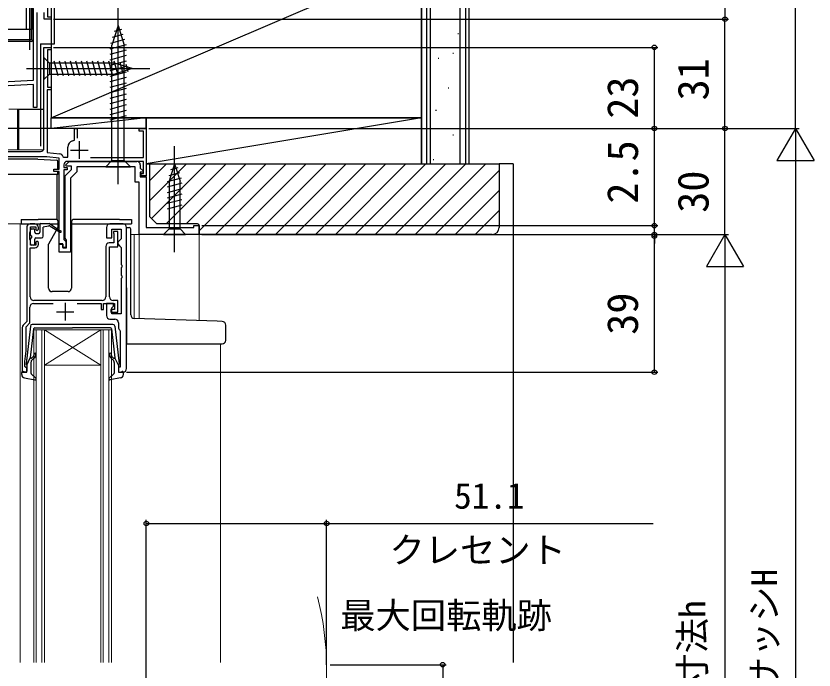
# Model space of a CAD drawing. Units: millimetres, scale not verified. Extents: x -525 to 525, y -783 to 778.
# Drawn here: x -166.6 to 59.5, y 105.9 to 291.2 of the extents above; entities that cross this region are included whole.
import ezdxf
from ezdxf.enums import TextEntityAlignment as Align

# ---------------------------------------------------------------- set-up
doc = ezdxf.new("R2010")
doc.units = ezdxf.units.MM
doc.header["$LTSCALE"] = 4
for name, color, linetype in [('0-2_YKK_11', 7, 'Continuous'), ('0-5_YKK_13', 4, 'Continuous'), ('0-7_YKK_D', 6, 'Continuous'), ('0-9_YSS_K', 3, 'Continuous'), ('0-A_YSS_KE', 3, 'Continuous')]:
    doc.layers.add(name, color=color, linetype=linetype)
doc.layers.add('0-4_YKK_12', color=2, linetype='Continuous', lineweight=18)
doc.styles.add('ＭＳ ゴシック', font='')
doc.styles.get('ＭＳ ゴシック').set_extended_font_data('MS Gothic')

msp = doc.modelspace()

# ---------------------------------------------------------------- linework, layer by layer
at = {"layer": '0-2_YKK_11'}
for p, q in [((-148.703, 255.7), (-148.703, 250.7)), ((-151.203, 253.2), (-146.203, 253.2)), ((-161.303, 232.3), (-162.603, 232.3)), ((-136.303, 232.3), (-140.003, 232.3)), ((-135.303, 191.3), (-135.303, 231.3)), ((-141.203, 225.9), (-141.203, 211.6)), ((-142.203, 210.6), (-161.603, 210.6)), ((-161.703, 209.7), (-156.102, 209.7)), ((-152.703, 209.9), (-152.703, 204.9)), ((-155.203, 207.4), (-150.203, 207.4)), ((-140.003, 205.3), (-138.603, 205.3)), ((-137.603, 204.3), (-137.603, 203))]:
    msp.add_line(p, q, dxfattribs=at)
for points in [[(-157.699, 302.598), (-157.699, 290.998), (-156.699, 290.998), (-156.699, 290.298), (-158.699, 290.298), (-158.699, 292.198)], [(-231.056, 269.363), (-161.699, 272.998), (-161.699, 293.298)], [(-160.699, 292.198), (-160.699, 265.298), (-161.699, 265.298), (-161.699, 271.796), (-183.418, 270.658)], [(-158.703, 253.8), (-158.703, 282.3), (-156.703, 282.3), (-156.703, 281.6), (-157.703, 281.6), (-157.703, 271), (-156.703, 271), (-156.703, 270.3), (-157.803, 270.3), (-157.803, 252.5), (-154.199, 252.121)], [(-145.478, 251.1), (-130.503, 251.1), (-130.503, 258.6), (-131.703, 258.6), (-131.703, 259.3), (-129.703, 259.3), (-129.703, 245.9), (-131.203, 245.9), (-131.203, 246.6), (-130.503, 246.6), (-130.503, 250), (-152.103, 250)], [(-150.653, 255.855), (-150.103, 256.055), (-150.103, 259.3), (-149.303, 259.3), (-149.303, 256.587)], [(-153.345, 251.414), (-153.058, 251.2), (-151.903, 251.2), (-151.903, 254.07)], [(-215.703, 229), (-215.703, 251.3), (-198.503, 252.201), (-198.218, 251.916), (-197.62, 251.947), (-197.303, 252.264), (-196.003, 252.332), (-195.718, 252.047), (-195.12, 252.078), (-194.803, 252.395), (-187.081, 252.8), (-159.703, 252.8)], [(-153.103, 249), (-153.103, 248.3), (-152.103, 248.3), (-152.103, 247.6), (-153.103, 247.6), (-153.103, 227.9), (-152.803, 227.6), (-152.503, 227.3), (-152.503, 225.6), (-153.403, 225.6), (-153.403, 226.6), (-154.403, 226.6), (-154.403, 247.1), (-155.903, 247.1), (-155.903, 247.8), (-154.403, 247.8), (-154.403, 250.936), (-157.866, 251.3), (-187.042, 251.3)], [(-151.203, 245.279), (-151.203, 224.3), (-154.403, 224.3), (-154.403, 226.5), (-153.403, 226.5), (-153.403, 225.5), (-152.303, 225.5), (-152.303, 227.7), (-152.503, 227.983), (-152.703, 228.266), (-152.703, 245.9), (-150.903, 247.7), (-150.903, 248.6), (-152.379, 248.6), (-152.54, 248.988), (-151.527, 250), (-132.403, 250)], [(-131.403, 249), (-131.403, 248.124), (-130.567, 247.288), (-130.727, 246.9), (-131.403, 246.9), (-131.403, 245.6), (-129.703, 245.6), (-129.703, 231.3), (-116.203, 231.3), (-116.203, 231.8), (-114.703, 231.8), (-114.703, 229.3), (-131.703, 229.3), (-131.703, 244.1), (-132.903, 244.1), (-132.903, 248.5), (-149.403, 248.5), (-149.403, 247.079), (-151.203, 245.279)], [(-163.603, 231.3), (-163.603, 204.6), (-164.61, 203.593)], [(-160.303, 226.5), (-160.303, 227), (-160.703, 227.4), (-161.003, 227.1), (-161.003, 226.3), (-162.503, 226.3), (-162.503, 227.5), (-162.603, 227.724), (-162.703, 227.947), (-162.703, 229.853), (-162.603, 230.076), (-162.503, 230.3), (-162.503, 231.5), (-161.003, 231.5), (-161.003, 230.7), (-160.703, 230.4), (-160.303, 230.8), (-160.303, 231.3)], [(-141.003, 231.3), (-141.003, 228.3), (-139.503, 228.3), (-139.503, 230.8), (-136.803, 230.8), (-136.803, 228.1), (-137.303, 227.6), (-137.803, 227.1), (-137.803, 226.6), (-137.303, 226.1), (-136.803, 225.6), (-136.803, 220.758), (-136.683, 220.575), (-136.683, 220.025), (-136.803, 219.842), (-136.803, 217.758), (-136.683, 217.575), (-136.683, 217.025), (-136.803, 216.842), (-136.803, 206.8), (-139.503, 206.8), (-139.503, 208.5), (-139.003, 209), (-139.003, 209.7), (-141.003, 209.7), (-141.003, 206.3)], [(-140.103, 211.6), (-140.103, 225.8), (-137.803, 225.8), (-137.803, 230.1), (-139.003, 230.1), (-139.003, 229.7), (-138.953, 229.534), (-138.903, 229.368), (-138.903, 226.9), (-140.203, 226.9)], [(-162.603, 211.6), (-162.603, 225.5), (-161.303, 225.5)], [(-149.305, 209.7), (-142.503, 209.7), (-142.503, 208), (-141.803, 208), (-141.803, 209.7), (-138.703, 209.7), (-138.703, 208), (-139.803, 208), (-139.803, 207.3), (-137.803, 207.3), (-137.803, 210.6), (-139.103, 210.6)], [(-164.903, 202.886), (-164.903, 190.3), (-163.603, 190.3), (-163.603, 191.4), (-163.903, 191.7), (-164.103, 191.9), (-164.103, 193.3), (-163.803, 196.3), (-163.803, 203.127), (-162.703, 204.227), (-162.703, 208.7)], [(-137.218, 202.212), (-137.103, 201.975), (-137.103, 191.7), (-137.603, 191.7), (-137.603, 190.3), (-136.303, 190.3)]]:
    msp.add_lwpolyline(points, dxfattribs=at)
for centre, radius, start, end in [((-150.003, 254.07), 1.9, 110.00001, 179.99998), ((-159.703, 253.8), 1, 270.00001, 359.99999), ((-154.303, 251.127), 1, 16.69101, 84.00003), ((-152.103, 249), 1, 90.00001, 179.99999), ((-132.403, 249), 1, 0.00001, 89.99999), ((-162.603, 231.3), 1, 90.00001, 179.99999), ((-161.303, 231.3), 1, 0.00001, 89.99999), ((-140.003, 231.3), 1, 90.00001, 179.99999), ((-136.303, 231.3), 1, 0.00001, 89.99999), ((-161.303, 226.5), 1, 270.00001, 359.99999), ((-140.203, 225.9), 1, 90.00001, 179.99999), ((-161.603, 211.6), 1, 180.00001, 269.99999), ((-142.203, 211.6), 1, 270.00001, 359.99999), ((-139.103, 211.6), 1, 180.00001, 269.99999), ((-161.703, 208.7), 1, 90.00001, 179.99999), ((-140.003, 206.3), 1, 180.00001, 269.99999), ((-163.903, 202.886), 1, 135.00003, 180.00002), ((-138.603, 204.3), 1, 0.00001, 89.99999), ((-136.603, 203), 1, 179.99996, 232.02012), ((-136.303, 191.3), 1, 269.99998, 0.00002)]:
    msp.add_arc(centre, radius, start, end, dxfattribs=at)
at = {"layer": '0-4_YKK_12'}
for p, q in [((-156.7, 282.3), (-156.7, 522.3)), ((-158.703, 282.3), (-158.703, 253.8)), ((-168.7, 264.799), (-160.7, 264.799)), ((-166.2, 253.304), (-166.2, 264.799)), ((-129.703, 259.3), (-156.703, 259.3)), ((-129.703, 259.3), (-129.703, 231.6)), ((-187.094, 253.3), (-158.837, 253.3)), ((-161.303, 232.3), (-170.003, 232.3)), ((-165.503, 108.012), (-165.503, 232.3)), ((-133.903, 229.3), (-114.703, 229.3)), ((-133.103, 229.3), (-133.103, 205.505)), ((-131.703, 229.3), (-131.703, 205.456)), ((-114.703, 229.3), (-114.703, 204.862)), ((-161.603, 202.3), (-161.603, 108.012)), ((-161.603, 202.3), (-158.603, 202.3)), ((-160.903, 108.012), (-160.903, 202.3)), ((-159.303, 202.3), (-159.303, 108.012)), ((-158.603, 108.012), (-158.603, 202.3)), ((-142.603, 202.3), (-158.603, 202.3)), ((-142.603, 202.3), (-158.603, 192.3)), ((-158.603, 202.3), (-142.603, 192.3)), ((-142.603, 202.3), (-142.603, 108.012)), ((-142.603, 202.3), (-139.603, 202.3)), ((-141.903, 108.012), (-141.903, 202.3)), ((-140.303, 202.3), (-140.303, 108.012)), ((-139.603, 108.012), (-139.603, 202.3)), ((-108.703, 108.012), (-108.703, 198.3)), ((-142.603, 192.3), (-158.603, 192.3))]:
    msp.add_line(p, q, dxfattribs=at)
msp.add_lwpolyline([(-158.703, 282.3), (-156.703, 282.3), (-156.703, 259.3)], dxfattribs=at)
msp.add_arc((-158.596, 106.397), 79.993, 345.22275, 14.6786, dxfattribs=at)
at = {"layer": '0-5_YKK_13'}
for p, q in [((-162.2, 284.398), (-162.2, 455.698)), ((-161.8, 284.398), (-161.8, 455.698)), ((-163.8, 451.298), (-163.8, 287.4)), ((-162.2, 451.298), (-162.2, 287.4)), ((-137.702, 243.5), (-137.702, 293.5)), ((-137.702, 288.5), (-139.452, 282.95)), ((-136.764, 287.354), (-138.813, 286.805)), ((-137.702, 288.5), (-135.952, 282.95)), ((-136.312, 285.922), (-139.348, 285.108)), ((-162.2, 284.398), (-194.6, 284.398)), ((-162.2, 283.998), (-194.6, 283.998)), ((-135.409, 283.058), (-140.002, 281.827)), ((-135.861, 284.49), (-139.883, 283.412)), ((-139.452, 250.25), (-139.452, 282.95)), ((-135.952, 250.25), (-135.952, 282.95)), ((-135.402, 281.507), (-140.002, 280.274)), ((-158.703, 279.4), (-158.703, 273.2)), ((-158.703, 279.4), (-157.153, 277.85)), ((-154.727, 274.2), (-155.852, 278.4)), ((-153.174, 274.2), (-154.299, 278.4)), ((-151.621, 274.2), (-152.746, 278.4)), ((-150.068, 274.2), (-151.193, 278.4)), ((-148.515, 274.2), (-149.64, 278.4)), ((-146.962, 274.2), (-148.088, 278.4)), ((-145.409, 274.2), (-146.535, 278.4)), ((-143.856, 274.2), (-144.982, 278.4)), ((-142.303, 274.2), (-143.429, 278.4)), ((-140.75, 274.2), (-141.876, 278.4)), ((-139.198, 274.2), (-140.323, 278.4)), ((-135.402, 279.954), (-140.002, 278.721)), ((-135.402, 278.401), (-140.002, 277.169)), ((-137.714, 274.459), (-138.77, 278.4)), ((-163.703, 276.3), (-128.703, 276.3)), ((-138.619, 277.85), (-157.153, 277.85)), ((-157.153, 277.85), (-157.153, 274.75)), ((-135.402, 276.848), (-140.002, 275.616)), ((-133.703, 276.3), (-138.619, 277.85)), ((-133.703, 276.3), (-138.619, 274.75)), ((-136.282, 274.91), (-137.096, 277.946)), ((-134.85, 275.362), (-135.399, 277.411)), ((-158.703, 273.2), (-157.153, 274.75)), ((-157.153, 274.75), (-138.619, 274.75)), ((-135.402, 275.295), (-140.002, 274.063)), ((-135.402, 273.742), (-140.002, 272.51)), ((-135.402, 272.189), (-140.002, 270.957)), ((-135.402, 270.637), (-140.002, 269.404)), ((-135.402, 269.084), (-140.002, 267.851)), ((-135.402, 267.531), (-140.002, 266.298)), ((-166.2, 264.799), (-158.699, 264.799)), ((-165.9, 264.799), (-165.9, 253.303)), ((-135.402, 265.978), (-140.002, 264.745)), ((-135.402, 264.425), (-140.002, 263.192)), ((-135.402, 262.872), (-140.002, 261.639)), ((-121.703, 224.3), (-121.703, 254.3)), ((-160.453, 250.604), (-188.053, 250.604)), ((-160.453, 250.604), (-155.037, 250.318)), ((-154.753, 247.8), (-154.753, 250.019)), ((-141.202, 248.5), (-139.452, 250.25)), ((-139.452, 250.25), (-135.952, 250.25)), ((-134.202, 248.5), (-135.952, 250.25)), ((-121.703, 249.3), (-123.253, 244.384)), ((-121.703, 249.3), (-120.153, 244.384)), ((-154.753, 246.304), (-154.753, 247.1)), ((-141.202, 248.5), (-134.202, 248.5)), ((-120.313, 246.721), (-123.349, 245.907)), ((-120.764, 248.153), (-122.814, 247.604)), ((-154.753, 246.304), (-190.827, 246.304)), ((-154.953, 246.069), (-154.953, 246.304)), ((-154.953, 243.004), (-154.953, 246.069)), ((-119.861, 245.289), (-123.803, 244.233)), ((-123.253, 244.384), (-123.253, 230.85)), ((-120.153, 230.85), (-120.153, 244.384)), ((-154.953, 233.435), (-154.953, 243.004)), ((-119.603, 243.805), (-123.803, 242.68)), ((-119.603, 242.253), (-123.803, 241.127)), ((-119.603, 240.7), (-123.803, 239.574)), ((-119.603, 239.147), (-123.803, 238.021)), ((-119.603, 237.594), (-123.803, 236.468)), ((-165.199, 233.5), (-165.199, 232.3)), ((-165.199, 233.5), (-162.499, 233.5)), ((-162.499, 233.5), (-160.399, 233.5)), ((-155.199, 233.5), (-160.399, 233.5)), ((-154.699, 231.357), (-154.699, 233)), ((-150.899, 233), (-150.899, 214.1)), ((-137.299, 233.5), (-150.399, 233.5)), ((-137.299, 233.5), (-133.899, 233.5)), ((-133.899, 233.5), (-133.899, 232.3)), ((-165.199, 232.3), (-159.821, 232.3)), ((-162.2, 230.901), (-161.6, 230.901)), ((-159.9, 232.097), (-159.9, 229.901)), ((-159.6, 232.397), (-157.202, 232.397)), ((-157.402, 231.597), (-158.9, 231.397)), ((-158.9, 228.801), (-158.9, 231.397)), ((-154.102, 230.271), (-157.202, 232.397)), ((-157.06, 232.3), (-154.699, 232.3)), ((-157.002, 231.597), (-154.102, 229.924)), ((-154.946, 230.85), (-154.739, 231.207)), ((-150.899, 232.3), (-133.899, 232.3)), ((-135.303, 231.3), (-134.604, 231.3)), ((-134.104, 206.505), (-134.104, 230.8)), ((-124.803, 229.3), (-123.253, 230.85)), ((-123.253, 230.85), (-120.153, 230.85)), ((-118.603, 229.3), (-120.153, 230.85)), ((-162.5, 229.201), (-162.5, 230.601)), ((-162.2, 228.901), (-162.2, 228.301)), ((-161.3, 229.901), (-161.3, 230.601)), ((-161, 229.601), (-160.2, 229.601)), ((-157.359, 226.67), (-155.136, 230.521)), ((-124.803, 229.3), (-118.603, 229.3)), ((-162.5, 226.601), (-162.5, 228.001)), ((-161.6, 226.301), (-162.2, 226.301)), ((-161.3, 226.601), (-161.3, 228.001)), ((-161, 228.301), (-159.4, 228.301)), ((-157.399, 214.1), (-157.399, 226.52)), ((-151.899, 213.1), (-156.399, 213.1)), ((-135.304, 214.127), (-135.304, 199.3)), ((-139.148, 203.795), (-162.058, 203.795)), ((-109.617, 204.684), (-133.139, 205.506)), ((-108.169, 204.634), (-109.617, 204.684)), ((-107.204, 199.3), (-107.204, 203.634)), ((-162.554, 203.353), (-163.801, 192.613)), ((-161.634, 202.53), (-162.59, 194.295)), ((-161.336, 202.795), (-150.603, 202.795)), ((-139.87, 202.795), (-150.603, 202.795)), ((-139.572, 202.53), (-138.616, 194.295)), ((-138.652, 203.353), (-137.405, 192.613)), ((-135.304, 199.3), (-135.304, 198.3)), ((-135.304, 198.3), (-109.652, 198.3)), ((-109.652, 198.3), (-108.204, 198.3)), ((-162.244, 194.282), (-161.86, 194.603)), ((-138.963, 194.282), (-139.346, 194.603)), ((-163.603, 192.295), (-162.59, 194.295)), ((-163.603, 192.295), (-163.603, 190.595)), ((-162.403, 193.029), (-162.403, 190.028)), ((-161.539, 194.22), (-162.046, 193.795)), ((-139.667, 194.22), (-139.16, 193.795)), ((-138.803, 193.029), (-138.803, 190.028)), ((-137.603, 192.295), (-138.616, 194.295)), ((-137.603, 192.295), (-137.603, 190.595)), ((-165.003, 189.627), (-165.003, 190.195)), ((-163.984, 190.306), (-164.623, 190.484)), ((-137.223, 190.306), (-136.584, 190.484)), ((-136.203, 189.627), (-136.203, 190.195)), ((-164.186, 188.644), (-161.258, 188.1)), ((-162.305, 189.806), (-161.001, 188.617)), ((-138.901, 189.806), (-140.205, 188.617)), ((-137.021, 188.644), (-139.948, 188.1))]:
    msp.add_line(p, q, dxfattribs=at)
msp.add_lwpolyline([(-162.2, 287.4), (-177.3, 287.4), (-177.3, 284.5)], dxfattribs=at)
for centre, radius, start, end in [((-162.2, 284.398), 0.4, 270, 0), ((-155.053, 250.019), 0.3, 0, 86.98721), ((-155.199, 233), 0.5, 0, 90), ((-150.399, 233), 0.5, 90, 180), ((-162.2, 230.601), 0.3, 90, 180), ((-161.6, 230.601), 0.3, 0, 90), ((-159.6, 232.097), 0.3, 90, 180), ((-157.202, 231.597), 0.2, 0, 180), ((-154.999, 231.357), 0.3, 330, 0), ((-134.604, 230.8), 0.5, 0, 90), ((-162.2, 229.201), 0.3, 180, 270), ((-161, 229.901), 0.3, 180, 270), ((-160.2, 229.901), 0.3, 270, 0), ((-159.4, 228.801), 0.5, 270, 0), ((-154.002, 230.097), 0.2, 240.01406, 120.01406), ((-162.2, 228.001), 0.3, 90, 180), ((-162.2, 226.601), 0.3, 180, 270), ((-161.6, 226.601), 0.3, 270, 0), ((-161, 228.001), 0.3, 90, 180), ((-157.099, 226.52), 0.3, 150, 180), ((-156.399, 214.1), 1, 180, 270), ((-151.899, 214.1), 1, 270, 0), ((-133.104, 206.505), 1, 180, 268), ((-162.058, 203.295), 0.5, 90, 173.37911), ((-139.148, 203.295), 0.5, 6.62089, 90), ((-108.204, 203.634), 1, 0, 88), ((-161.336, 202.495), 0.3, 90, 173.37911), ((-139.87, 202.495), 0.3, 6.62089, 90), ((-108.204, 199.3), 1, 270, 0), ((-162.503, 195.369), 1, 310.00001, 0), ((-162.503, 195.369), 1.5, 310.00001, 0), ((-161.253, 195.369), 0.25, 0, 180), ((-139.953, 195.369), 0.25, 0, 180), ((-138.703, 195.369), 1.5, 180, 229.99999), ((-138.703, 195.369), 1, 180, 229.99999), ((-163.503, 192.578), 0.3, 173.37911, 250.52878), ((-162.372, 194.435), 0.2, 173.37911, 310.00001), ((-161.403, 193.029), 1, 130.00001, 180), ((-139.803, 193.029), 1, 360, 49.99999), ((-138.834, 194.435), 0.2, 229.99999, 6.62089), ((-137.703, 192.578), 0.3, 289.47122, 6.62089), ((-164.703, 190.195), 0.3, 74.43464, 180), ((-163.903, 190.595), 0.3, 254.43464, 0), ((-162.103, 190.028), 0.3, 180, 227.64469), ((-139.103, 190.028), 0.3, 312.35531, 360), ((-137.303, 190.595), 0.3, 180, 285.56536), ((-136.503, 190.195), 0.3, 0, 105.56536), ((-164.003, 189.627), 1, 180, 259.48786), ((-161.203, 188.395), 0.3, 259.48786, 47.64469), ((-140.003, 188.395), 0.3, 132.35531, 280.51214), ((-137.203, 189.627), 1, 280.51214, 0)]:
    msp.add_arc(centre, radius, start, end, dxfattribs=at)
at = {"layer": '0-7_YKK_D'}
for p, q in [((54.297, 259.3), (54.297, 522.3)), ((34.297, 313.298), (34.297, 290.298)), ((-155.999, 290.298), (35.297, 290.298)), ((-155.999, 290.298), (35.297, 290.298)), ((34.297, 259.3), (34.297, 290.298)), ((-156.003, 282.3), (15.297, 282.3)), ((14.297, 259.3), (14.297, 282.3)), ((14.297, 231.8), (14.297, 260.127)), ((-132.403, 259.3), (-352.7, 259.3)), ((-129.003, 259.3), (35.297, 259.3)), ((-129.003, 259.3), (55.297, 259.3)), ((-129.003, 259.3), (55.297, 259.3)), ((-129.003, 259.3), (15.297, 259.3)), ((34.297, 229.3), (34.297, 259.3)), ((54.297, 259.3), (49.047, 250.207)), ((54.297, 259.3), (59.547, 250.207)), ((54.297, 259.3), (54.297, 241.113)), ((49.047, 250.207), (59.547, 250.207)), ((54.297, 248.8), (54.297, -2.2)), ((-114.003, 231.8), (15.297, 231.8)), ((14.297, 229.3), (14.297, 231.8)), ((-114.003, 229.3), (35.297, 229.3)), ((-113.999, 229.3), (35.297, 229.3)), ((-113.999, 229.3), (15.297, 229.3)), ((14.297, 229.3), (14.297, 226.75)), ((14.297, 190.3), (14.297, 228.8)), ((34.297, 229.3), (29.047, 220.207)), ((34.297, 229.3), (39.547, 220.207)), ((34.297, 229.3), (34.297, 211.113)), ((29.047, 220.207), (39.547, 220.207)), ((34.297, 218.8), (34.297, -2.2)), ((-135.303, 190.3), (15.297, 190.3)), ((-129.703, 90.344), (-129.703, 148.397)), ((-78.603, 107.397), (-78.603, 148.397)), ((-77.603, 107.397), (-44.704, 107.397)), ((-45.704, 107.397), (-45.704, -12.7))]:
    msp.add_line(p, q, dxfattribs=at)
msp.add_lwpolyline([(-129.703, 147.397), (-78.603, 147.397), (13.913, 147.397)], dxfattribs=at)
for centre in [(34.297, 290.298), (34.297, 290.298), (14.297, 282.3), (14.297, 259.3), (34.297, 259.3), (34.297, 259.3), (14.297, 231.8), (14.297, 229.3), (14.297, 228.8), (14.297, 190.3), (-129.703, 147.397), (-78.603, 147.397), (-45.704, 107.397)]:
    msp.add_circle(centre, 0.637, dxfattribs=at)
at = {"layer": '0-9_YSS_K'}
for p, q in [((-50.208, 249.298), (-50.208, 593.3)), ((-40.708, 249.298), (-40.708, 593.3)), ((-38.203, 249.3), (-38.203, 593.3)), ((-156.703, 262.3), (-51.703, 307.3)), ((-41.4, 286.226), (-41.2, 286.226)), ((-42.799, 280.632), (-42.599, 280.632)), ((-46.995, 279.233), (-46.795, 279.233)), ((-44.198, 270.841), (-43.998, 270.841)), ((-47.695, 264.546), (-47.495, 264.546)), ((-129.703, 262.3), (-156.703, 262.3)), ((-51.708, 262.3), (-129.703, 249.3)), ((-42.799, 257.553), (-42.599, 257.553)), ((-128.703, 238.952), (-118.355, 249.3)), ((-128.703, 244.609), (-124.012, 249.3)), ((-128.201, 233.797), (-112.698, 249.3)), ((-124.041, 232.3), (-107.041, 249.3)), ((-118.384, 232.3), (-101.384, 249.3)), ((-114.703, 230.324), (-95.727, 249.3)), ((-110.071, 229.3), (-90.071, 249.3)), ((-104.414, 229.3), (-84.414, 249.3)), ((-98.757, 229.3), (-78.757, 249.3)), ((-93.1, 229.3), (-73.1, 249.3)), ((-87.443, 229.3), (-67.443, 249.3)), ((-81.786, 229.3), (-61.786, 249.3)), ((-76.129, 229.3), (-56.129, 249.3)), ((-70.473, 229.3), (-50.473, 249.3)), ((-64.816, 229.3), (-44.816, 249.3)), ((-59.159, 229.3), (-39.159, 249.3)), ((-53.502, 229.3), (-33.502, 249.3)), ((-48.394, 250.559), (-48.194, 250.559)), ((-25.703, 249.3), (-29.703, 249.3)), ((-25.703, 249.3), (-25.703, 108.012)), ((-47.845, 229.3), (-29.703, 247.442)), ((-42.188, 229.3), (-29.703, 241.785)), ((-36.532, 229.3), (-29.703, 236.128))]:
    msp.add_line(p, q, dxfattribs=at)
for points in [[(-129.703, 259.3), (-156.703, 259.3), (-156.703, 262.3)], [(-129.703, 259.3), (-129.703, 262.3), (-156.703, 259.3)]]:
    msp.add_lwpolyline(points, dxfattribs=at)
msp.add_lwpolyline([(-51.703, 249.3), (-51.708, 262.3), (-129.703, 262.3), (-129.703, 249.3)], close=True, dxfattribs=at)
at = {"layer": '0-A_YSS_KE'}
for p, q in [((-51.708, 593.3), (-51.708, 249.298)), ((-49.203, 249.3), (-49.203, 593.3)), ((-39.208, 593.3), (-39.208, 249.298)), ((-155.698, 283.302), (-155.698, 333.302)), ((-159.698, 283.302), (-155.698, 283.302)), ((-159.698, 283.302), (-159.698, 254.306)), ((-128.703, 234.3), (-128.703, 249.3)), ((-128.703, 249.3), (-29.703, 249.3)), ((-51.708, 249.298), (-39.208, 249.298)), ((-29.703, 249.3), (-29.703, 231.3)), ((-126.703, 232.3), (-128.703, 234.3)), ((-115.203, 232.3), (-126.703, 232.3)), ((-114.703, 229.3), (-114.703, 231.8)), ((-31.703, 229.3), (-114.703, 229.3))]:
    msp.add_line(p, q, dxfattribs=at)
msp.add_lwpolyline([(-51.703, 262.3), (-51.703, 307.3), (-156.703, 307.3), (-156.703, 262.3)], close=True, dxfattribs=at)
msp.add_lwpolyline([(-162.699, 281.598), (-162.699, 294.298), (-159.699, 294.298)], dxfattribs=at)
for centre, radius, start, end in [((-115.203, 231.8), 0.5, 0, 90), ((-31.703, 231.3), 2, 270, 0)]:
    msp.add_arc(centre, radius, start, end, dxfattribs=at)

# ---------------------------------------------------------------- texts
at = {"layer": '0-7_YKK_D', "style": 'ＭＳ ゴシック'}
for s, height, p in [('31', 8.798, (32.297, 267.265)), ('23', 8.798, (12.297, 262.073)), ('2.5', 8.798, (12.297, 238.014)), ('30', 8.798, (32.297, 235.436)), ('39', 8.798, (12.297, 200.857)), ('サッシH', 7.331, (51.274, 99.578)), ('内法基準寸法h', 7.331, (30.933, 60.63))]:
    msp.add_text(s, height=height, rotation=90, dxfattribs=at).set_placement(p, align=Align.BOTTOM_LEFT)
for s, p in [('51.1', (-42.462, 149.397)), ('クレセント', (-60.786, 134.034)), ('最大回転軌跡', (-74.735, 115.492))]:
    msp.add_text(s, height=7.331, dxfattribs=at).set_placement(p, align=Align.BOTTOM_LEFT)

doc.saveas('drawing.dxf')
